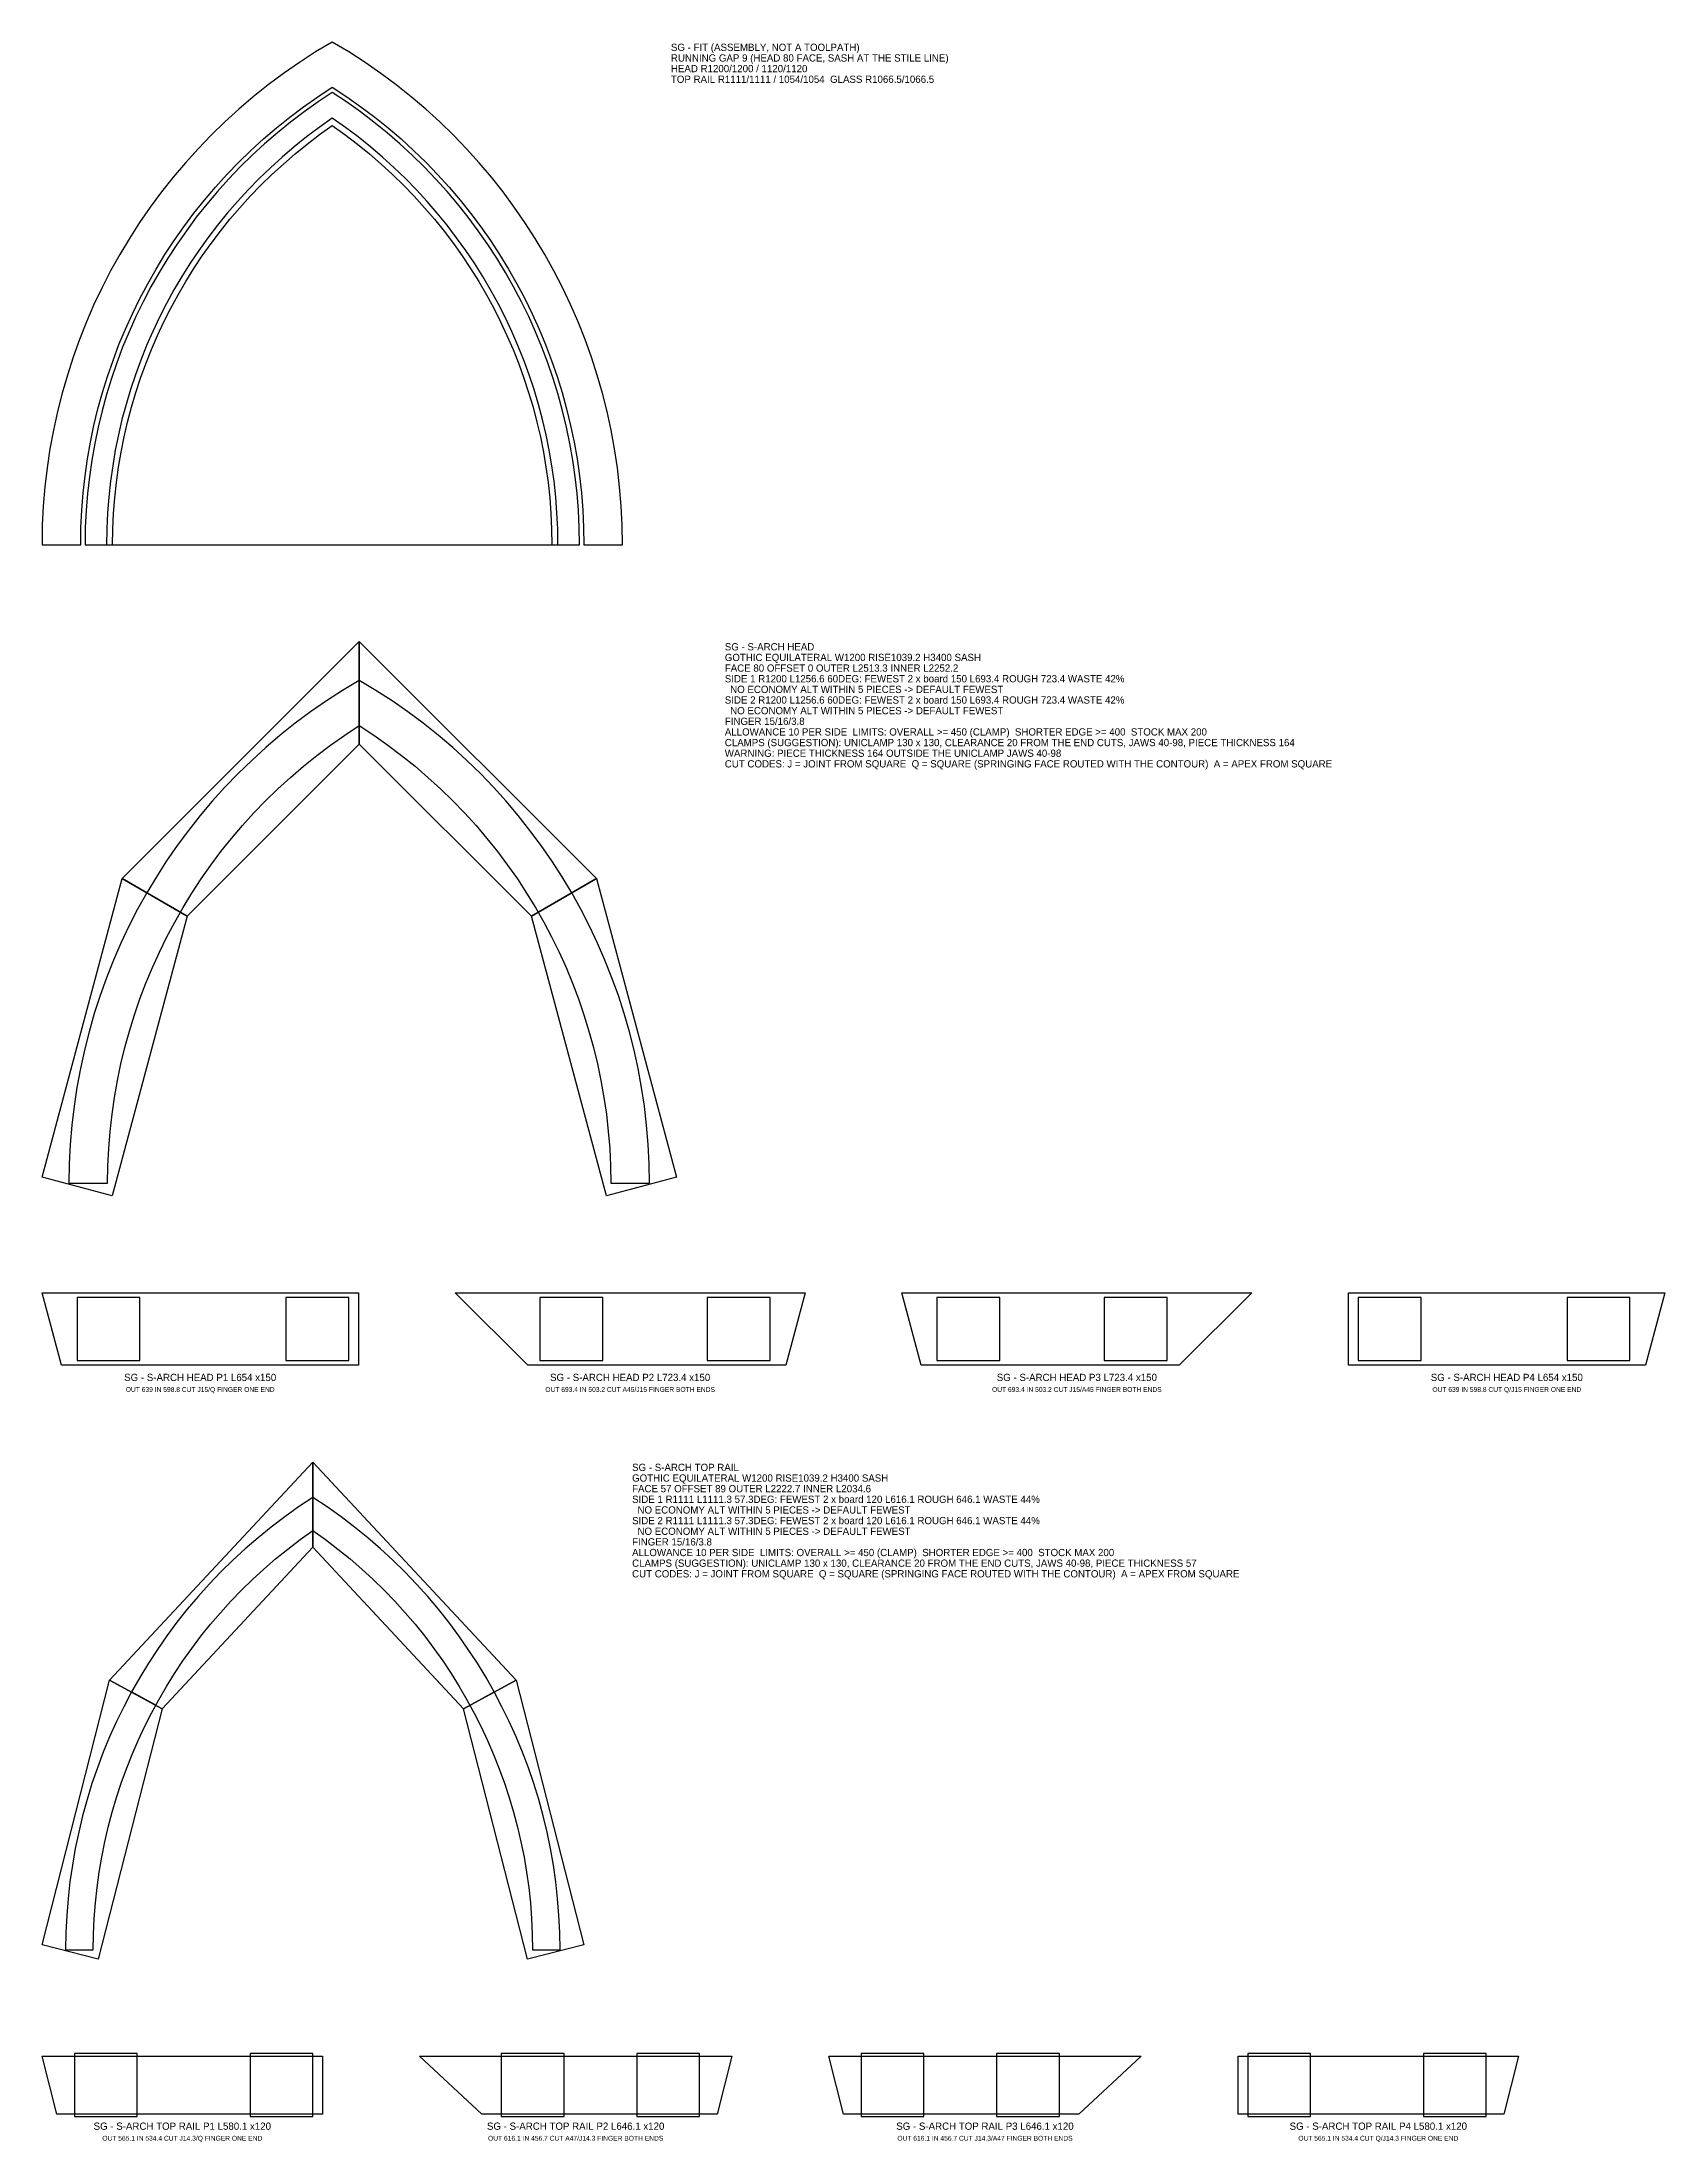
# Model space of a CAD drawing. Extents: x 0 to 3355, y -58 to 4284.
import ezdxf
from ezdxf.enums import TextEntityAlignment as Align

# ---------------------------------------------------------------- set-up
doc = ezdxf.new("R2010")
doc.units = 0
for name, color, linetype in [('ASSEMBLY', 8, 'CONTINUOUS'), ('CLAMPS', 3, 'CONTINUOUS'), ('CONTOUR', 7, 'CONTINUOUS'), ('FINGER', 1, 'CONTINUOUS'), ('FIT', 4, 'CONTINUOUS'), ('PIECES', 5, 'CONTINUOUS'), ('TEXT', 94, 'CONTINUOUS')]:
    doc.layers.add(name, color=color, linetype=linetype)

msp = doc.modelspace()

# ---------------------------------------------------------------- linework, layer by layer
at = {"layer": 'ASSEMBLY'}
for points in [[(655.706242, 2832.142967), (299.877143, 2476.313868), (165.390822, 2553.959581), (655.706242, 3044.275001)], [(1011.535341, 2476.313868), (655.706242, 2832.142967), (655.706242, 3044.275001), (1146.021662, 2553.959581)], [(299.877143, 2476.313868), (144.888874, 1897.889774), (0, 1936.712631), (165.390822, 2553.959581)], [(1166.52361, 1897.889774), (1011.535341, 2476.313868), (1146.021662, 2553.959581), (1311.412484, 1936.712631)], [(559.884041, 1171.88525), (248.52809, 837.815884), (139.846025, 897.209987), (559.884041, 1347.889774)], [(871.239992, 837.815884), (559.884041, 1171.88525), (559.884041, 1347.889774), (979.922057, 897.209987)], [(248.52809, 837.815884), (116.2673, 320), (0, 349.697051), (139.846025, 897.209987)], [(1003.500781, 320), (871.239992, 837.815884), (979.922057, 897.209987), (1119.768082, 349.697051)]]:
    msp.add_lwpolyline(points, close=True, dxfattribs=at)
at = {"layer": 'CLAMPS'}
for points in [[(72.512887, 1557.889774), (202.512887, 1557.889774), (202.512887, 1687.889774), (72.512887, 1687.889774)], [(504.021065, 1557.889774), (634.021065, 1557.889774), (634.021065, 1687.889774), (504.021065, 1687.889774)], [(1029.021065, 1557.889774), (1159.021065, 1557.889774), (1159.021065, 1687.889774), (1029.021065, 1687.889774)], [(1374.918896, 1557.889774), (1504.918896, 1557.889774), (1504.918896, 1687.889774), (1374.918896, 1687.889774)], [(1849.944669, 1557.889774), (1979.944669, 1557.889774), (1979.944669, 1687.889774), (1849.944669, 1687.889774)], [(2195.8425, 1557.889774), (2325.8425, 1557.889774), (2325.8425, 1687.889774), (2195.8425, 1687.889774)], [(2720.8425, 1557.889774), (2850.8425, 1557.889774), (2850.8425, 1687.889774), (2720.8425, 1687.889774)], [(3152.350678, 1557.889774), (3282.350678, 1557.889774), (3282.350678, 1687.889774), (3152.350678, 1687.889774)], [(66.927562, -5), (196.927562, -5), (196.927562, 125), (66.927562, 125)], [(430.090546, -5), (560.090546, -5), (560.090546, 125), (430.090546, 125)], [(949.209295, -5), (1079.209295, -5), (1079.209295, 125), (949.209295, 125)], [(1229.234575, -5), (1359.234575, -5), (1359.234575, 125), (1229.234575, 125)], [(1693.089699, -5), (1823.089699, -5), (1823.089699, 125), (1693.089699, 125)], [(1973.114979, -5), (2103.114979, -5), (2103.114979, 125), (1973.114979, 125)], [(2492.233728, -5), (2622.233728, -5), (2622.233728, 125), (2492.233728, 125)], [(2855.396712, -5), (2985.396712, -5), (2985.396712, 125), (2855.396712, 125)]]:
    msp.add_lwpolyline(points, close=True, dxfattribs=at)
at = {"layer": 'CONTOUR'}
for points in [[(1255.706242, 1924.46568, 0.267949), (655.706242, 2963.696164, 0.267949), (55.706242, 1924.46568), (135.706242, 1924.46568, -0.256792), (655.706242, 2870.192913, -0.256792), (1175.706242, 1924.46568)], [(1070.884041, 339.76527, 0.25542), (559.884041, 1274.816606, 0.25542), (48.884041, 339.76527), (105.884041, 339.76527, -0.246093), (559.884041, 1206.319366, -0.246093), (1013.884041, 339.76527)]]:
    msp.add_lwpolyline(points, format="xyb", close=True, dxfattribs=at)
at = {"layer": 'FINGER'}
for points in [[(655.706242, 2870.192913), (655.706242, 2963.696164)], [(285.75779, 2484.46568), (216.475758, 2524.46568)], [(1025.654694, 2484.46568), (1094.936727, 2524.46568)], [(559.884041, 1206.319366), (559.884041, 1274.816606)], [(234.986578, 845.21624), (184.968403, 872.550875)], [(884.781504, 845.21624), (934.799678, 872.550875)]]:
    msp.add_lwpolyline(points, dxfattribs=at)
at = {"layer": 'FIT'}
for points in [[(1200, 3244.275001, 0.267949), (600, 4283.505486, 0.267949), (0, 3244.275001), (80, 3244.275001, -0.256792), (600, 4190.002235, -0.256792), (1120, 3244.275001)], [(1111, 3244.275001, 0.25542), (600, 4179.326337, 0.25542), (89, 3244.275001), (146, 3244.275001, -0.246093), (600, 4110.829097, -0.246093), (1054, 3244.275001)], [(1066.5, 3244.275001, 0.248239), (600, 4125.990517, 0.248239), (133.5, 3244.275001)]]:
    msp.add_lwpolyline(points, format="xyb", close=True, dxfattribs=at)
at = {"layer": 'PIECES'}
for points in [[(654.021065, 1547.889774), (40.192379, 1547.889774), (0, 1697.889774), (654.021065, 1697.889774)], [(1537.239404, 1547.889774), (1004.021065, 1547.889774), (854.021065, 1697.889774), (1577.431783, 1697.889774)], [(2350.8425, 1547.889774), (1817.624161, 1547.889774), (1777.431783, 1697.889774), (2500.8425, 1697.889774)], [(3314.671186, 1547.889774), (2700.8425, 1547.889774), (2700.8425, 1697.889774), (3354.863565, 1697.889774)], [(580.090546, 0), (30.650459, 0), (0, 120), (580.090546, 120)], [(1395.511678, 0), (908.844545, 0), (780.090546, 120), (1426.162137, 120)], [(2143.479729, 0), (1656.812596, 0), (1626.162137, 120), (2272.233728, 120)], [(3021.673815, 0), (2472.233728, 0), (2472.233728, 120), (3052.324274, 120)]]:
    msp.add_lwpolyline(points, close=True, dxfattribs=at)

# ---------------------------------------------------------------- texts
at = {"layer": 'TEXT'}
for s, p in [('SG - FIT (ASSEMBLY, NOT A TOOLPATH)', (1300, 4265.005486)), ('RUNNING GAP 9 (HEAD 80 FACE, SASH AT THE STILE LINE)', (1300, 4243.005486)), ('TOP RAIL R1111/1111 / 1054/1054  GLASS R1066.5/1066.5', (1300, 4199.005486)), ('HEAD R1200/1200 / 1120/1120', (1300, 4221.005486)), ('SG - S-ARCH HEAD', (1411.412484, 3025.775001)), ('GOTHIC EQUILATERAL W1200 RISE1039.2 H3400 SASH', (1411.412484, 3003.775001)), ('FACE 80 OFFSET 0 OUTER L2513.3 INNER L2252.2', (1411.412484, 2981.775001)), ('SIDE 1 R1200 L1256.6 60DEG: FEWEST 2 x board 150 L693.4 ROUGH 723.4 WASTE 42%', (1411.412484, 2959.775001)), ('  NO ECONOMY ALT WITHIN 5 PIECES -> DEFAULT FEWEST', (1411.412484, 2937.775001)), ('SIDE 2 R1200 L1256.6 60DEG: FEWEST 2 x board 150 L693.4 ROUGH 723.4 WASTE 42%', (1411.412484, 2915.775001)), ('  NO ECONOMY ALT WITHIN 5 PIECES -> DEFAULT FEWEST', (1411.412484, 2893.775001)), ('ALLOWANCE 10 PER SIDE  LIMITS: OVERALL >= 450 (CLAMP)  SHORTER EDGE >= 400  STOCK MAX 200', (1411.412484, 2849.775001)), ('FINGER 15/16/3.8', (1411.412484, 2871.775001)), ('CLAMPS (SUGGESTION): UNICLAMP 130 x 130, CLEARANCE 20 FROM THE END CUTS, JAWS 40-98, PIECE THICKNESS 164', (1411.412484, 2827.775001)), ('WARNING: PIECE THICKNESS 164 OUTSIDE THE UNICLAMP JAWS 40-98', (1411.412484, 2805.775001)), ('CUT CODES: J = JOINT FROM SQUARE  Q = SQUARE (SPRINGING FACE ROUTED WITH THE CONTOUR)  A = APEX FROM SQUARE', (1411.412484, 2783.775001)), ('SG - S-ARCH TOP RAIL', (1219.768082, 1329.389774)), ('GOTHIC EQUILATERAL W1200 RISE1039.2 H3400 SASH', (1219.768082, 1307.389774)), ('SIDE 1 R1111 L1111.3 57.3DEG: FEWEST 2 x board 120 L616.1 ROUGH 646.1 WASTE 44%', (1219.768082, 1263.389774)), ('FACE 57 OFFSET 89 OUTER L2222.7 INNER L2034.6', (1219.768082, 1285.389774)), ('SIDE 2 R1111 L1111.3 57.3DEG: FEWEST 2 x board 120 L616.1 ROUGH 646.1 WASTE 44%', (1219.768082, 1219.389774)), ('  NO ECONOMY ALT WITHIN 5 PIECES -> DEFAULT FEWEST', (1219.768082, 1241.389774)), ('FINGER 15/16/3.8', (1219.768082, 1175.389774)), ('  NO ECONOMY ALT WITHIN 5 PIECES -> DEFAULT FEWEST', (1219.768082, 1197.389774)), ('ALLOWANCE 10 PER SIDE  LIMITS: OVERALL >= 450 (CLAMP)  SHORTER EDGE >= 400  STOCK MAX 200', (1219.768082, 1153.389774)), ('CLAMPS (SUGGESTION): UNICLAMP 130 x 130, CLEARANCE 20 FROM THE END CUTS, JAWS 40-98, PIECE THICKNESS 57', (1219.768082, 1131.389774)), ('CUT CODES: J = JOINT FROM SQUARE  Q = SQUARE (SPRINGING FACE ROUTED WITH THE CONTOUR)  A = APEX FROM SQUARE', (1219.768082, 1109.389774))]:
    msp.add_text(s, height=15, dxfattribs=at).set_placement(p)
for s, height, p in [('SG - S-ARCH HEAD P1 L654 x150', 15, (327.010533, 1522.889774)), ('SG - S-ARCH HEAD P2 L723.4 x150', 15, (1215.726424, 1522.889774)), ('SG - S-ARCH HEAD P3 L723.4 x150', 15, (2139.137141, 1522.889774)), ('SG - S-ARCH HEAD P4 L654 x150', 15, (3027.853032, 1522.889774)), ('OUT 639 IN 598.8 CUT J15/Q FINGER ONE END', 10, (327.010533, 1497.889774)), ('OUT 693.4 IN 503.2 CUT A45/J15 FINGER BOTH ENDS', 10, (1215.726424, 1497.889774)), ('OUT 693.4 IN 503.2 CUT J15/A45 FINGER BOTH ENDS', 10, (2139.137141, 1497.889774)), ('OUT 639 IN 598.8 CUT Q/J15 FINGER ONE END', 10, (3027.853032, 1497.889774)), ('SG - S-ARCH TOP RAIL P1 L580.1 x120', 15, (290.045273, -25)), ('SG - S-ARCH TOP RAIL P2 L646.1 x120', 15, (1103.126341, -25)), ('SG - S-ARCH TOP RAIL P3 L646.1 x120', 15, (1949.197933, -25)), ('SG - S-ARCH TOP RAIL P4 L580.1 x120', 15, (2762.279001, -25)), ('OUT 565.1 IN 534.4 CUT J14.3/Q FINGER ONE END', 10, (290.045273, -50)), ('OUT 616.1 IN 456.7 CUT A47/J14.3 FINGER BOTH ENDS', 10, (1103.126341, -50)), ('OUT 616.1 IN 456.7 CUT J14.3/A47 FINGER BOTH ENDS', 10, (1949.197933, -50)), ('OUT 565.1 IN 534.4 CUT Q/J14.3 FINGER ONE END', 10, (2762.279001, -50))]:
    msp.add_text(s, height=height, dxfattribs=at).set_placement(p, align=Align.MIDDLE_CENTER)

doc.saveas('drawing.dxf')
